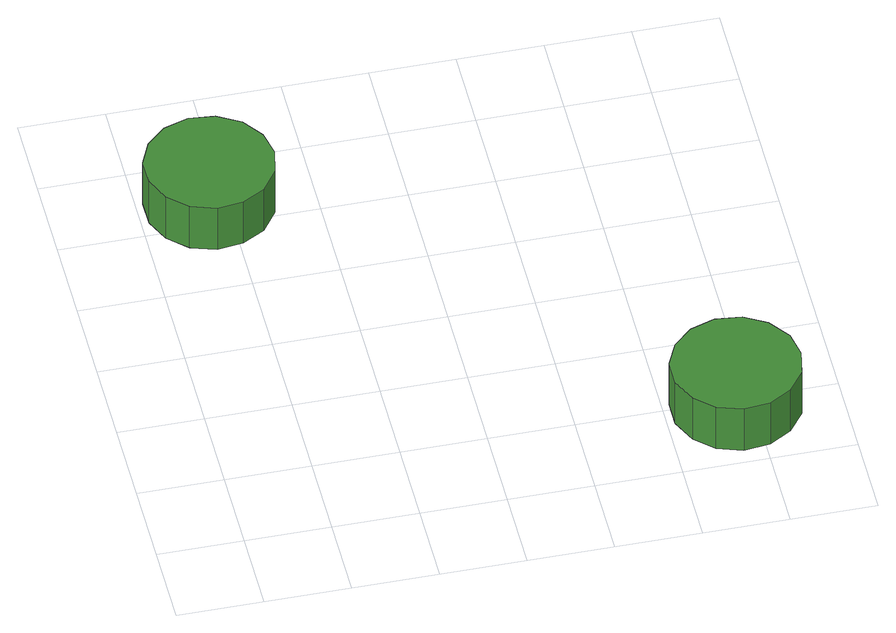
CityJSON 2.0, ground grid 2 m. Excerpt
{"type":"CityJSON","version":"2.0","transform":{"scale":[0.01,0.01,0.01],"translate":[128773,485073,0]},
"CityObjects":{
"tree1":{"type":"SolitaryVegetationObject","attributes":{"function":"something"},"geometry":[{"type":"MultiSurface","lod":"1","boundaries":[[[0,1,2,3,4,5,6,7,8,9,10,11,12,13,14]],[[15,16,17,18,19,20,21,22,23,24,25,26,27,28,29]],[[0,29,28,1]],[[1,28,27,2]],[[2,27,26,3]],[[3,26,25,4]],[[4,25,24,5]],[[5,24,23,6]],[[6,23,22,7]],[[7,22,21,8]],[[8,21,20,9]],[[9,20,19,10]],[[10,19,18,11]],[[11,18,17,12]],[[12,17,16,13]],[[13,16,15,14]],[[14,15,29,0]]]}]},
"tree2":{"type":"SolitaryVegetationObject","attributes":{"function":"something"},"geometry":[{"type":"MultiSurface","lod":"1","boundaries":[[[30,31,32,33,34,35,36,37,38,39,40,41,42,43,44]],[[45,46,47,48,49,50,51,52,53,54,55,56,57,58,59]],[[30,59,58,31]],[[31,58,57,32]],[[32,57,56,33]],[[33,56,55,34]],[[34,55,54,35]],[[35,54,53,36]],[[36,53,52,37]],[[37,52,51,38]],[[38,51,50,39]],[[39,50,49,40]],[[40,49,48,41]],[[41,48,47,42]],[[42,47,46,43]],[[43,46,45,44]],[[44,45,59,30]]]}]}
},
"vertices":[
[308,1059,180],[295,1119,180],[259,1169,180],[205,1200,180],[144,1207,180],[85,1188,180],[39,1146,180],[14,1090,180],[14,1028,180],[39,972,180],[85,930,180],[144,911,180],[205,918,180],[259,948,180],[295,998,180],[295,998,53],[259,948,53],[205,918,53],[144,911,53],[85,930,53],[39,972,53],[14,1028,53],[14,1090,53],[39,1146,53],[85,1188,53],[144,1207,53],[205,1200,53],[259,1169,53],[295,1119,53],[308,1059,53],
[1311,186,168],[1299,246,168],[1262,296,168],[1209,327,168],[1147,334,168],[1088,314,168],[1043,273,168],[1017,217,168],[1017,155,168],[1043,98,168],[1088,57,168],[1147,38,168],[1209,44,168],[1262,75,168],[1299,125,168],[1299,125,41],[1262,75,41],[1209,44,41],[1147,38,41],[1088,57,41],[1043,98,41],[1017,155,41],[1017,217,41],[1043,273,41],[1088,314,41],[1147,334,41],[1209,327,41],[1262,296,41],[1299,246,41],[1311,186,41]
]}
